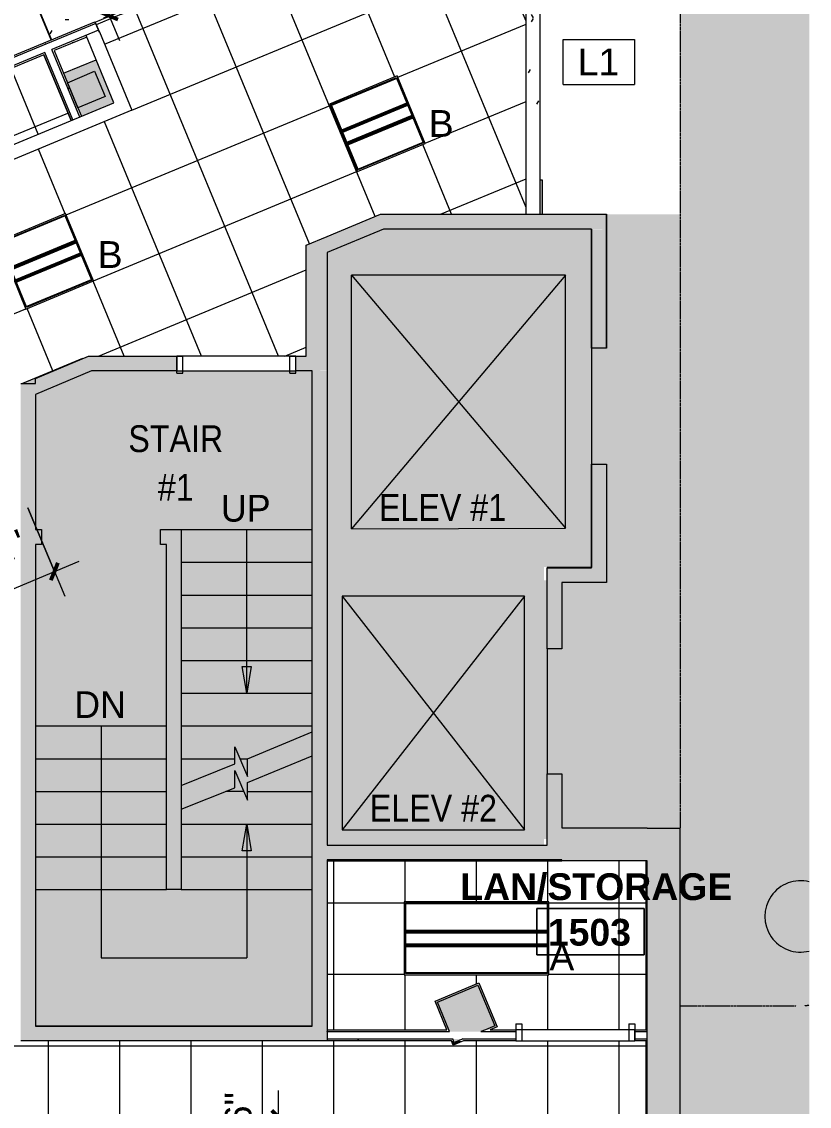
# Model space of a CAD drawing. Header units: inches. Extents: x 488 to 2071, y 800 to 2512.
# Drawn here: x 1805.6 to 2070.5, y 1562.5 to 1927 of the extents above; entities that cross this region are included whole.
import ezdxf

# ---------------------------------------------------------------- set-up
doc = ezdxf.new("R2010")
doc.units = ezdxf.units.IN
doc.header["$MEASUREMENT"] = 0
doc.linetypes.add('IMPORT-HIDDEN _2_', pattern=[0.375, 0.25, -0.125])
for name, color, linetype, lineweight in [('A-ANNO-DIMS', 211, 'Continuous', 9), ('A-ANNO-DIMS-96', 211, 'Continuous', 9), ('A-ANNO-KEYN', 231, 'Continuous', 9), ('A-AREA-IDEN', 2, 'Continuous', 9), ('A-CLNG', 13, 'Continuous', 13), ('A-CLNG-PATT', 13, 'Continuous', 13), ('A-DETL-GENF', 92, 'Continuous', 9), ('A-DOOR', 31, 'Continuous', 13), ('A-DOOR-FRAM', 31, 'Continuous', 20), ('A-Flor-Shel-Evtr', 8, 'Continuous', 9), ('A-Flor-Shel-Strs', 8, 'Continuous', 9), ('A-Flor-Shel-Text', 8, 'Continuous', 9), ('A-Flor-Shel-Tptn', 8, 'Continuous', 9), ('A-GLAZ-CURT', 52, 'Continuous', 9), ('A-WALL', 113, 'Continuous', 9), ('A-Wall-Abov', 8, 'IMPORT-HIDDEN _2_', 9), ('A-WALL-PATT', 111, 'Continuous', 13), ('A-Wall-Shel', 8, 'Continuous', 9), ('A-Wall-Shel-Fill', 8, 'Continuous', 9), ('E-LITE-EQPM', 33, 'Continuous', 9), ('E-LITE-EQPM-IDEN', 33, 'Continuous', 9), ('G-Anno-Ttlb', 8, 'Continuous', 9), ('I-WALL', 2, 'Continuous', 9), ('S-Cols', 8, 'Continuous', 9), ('S-Cols-Fill', 8, 'Continuous', 9)]:
    doc.layers.add(name, color=color, linetype=linetype, lineweight=lineweight)
doc.styles.add('Arial', font='arial.ttf', dxfattribs={"height": 9})
doc.styles.add('Stylus BT', font='stylu.ttf', dxfattribs={"width": 0.9, "height": 9})
doc.styles.add('Stylus BT_2', font='stylu.ttf', dxfattribs={"height": 9})
doc.styles.add('Swis721 Lt BT', font='swissl.ttf', dxfattribs={"height": 9})
doc.styles.add('Swis721 Lt BT_B', font='', dxfattribs={"height": 9})
doc.styles.get('Swis721 Lt BT_B').set_extended_font_data('Swis721 Lt BT', bold=True)
doc.dimstyles.new('OTJ_-_3_32__Linear__1_2__Tolerance', dxfattribs={"dimscale": 12, "dimtxt": 9.497835, "dimasz": 0.375, "dimexe": 0.75, "dimexo": 0.5, "dimgap": 0.5, "dimtad": 1, "dimdec": 1, "dimrnd": 0.5, "dimzin": 3, "dimdsep": 46, "dimlunit": 4, "dimtxsty": 'Swis721 Lt BT', "dimblk1": 'OBLIQUE', "dimblk2": 'OBLIQUE', "dimsah": 1, "dimcen": 0.09, "dimdle": 0.75, "dimazin": 0, "dimtfac": 1, "dimtdec": 4, "dimtix": 1, "dimtmove": 0, "dimatfit": 3, "dimfxl": 1, "dimtvp": 1, "dimfrac": 2, "dimtolj": 1, "dimtzin": 0, "dimarcsym": 2})
pattern_1 = [(0, (0, 0), (30.72, 7.68), [1.267, -21.773, 1.267, -21.773, -122.88]), (0, (0, 0), (30.72, 7.68), [-46.08, 1.267, -44.813, 1.267, -21.773, -53.76]), (0, (0, 0), (30.72, 7.68), [-115.2, 1.267, -14.093, 1.267, -37.133]), (120, (11.52, 3.84), (-22.011075, 22.7643), [1.267, -21.773, 1.267, -21.773, -122.88]), (120, (11.52, 3.84), (-22.011075, 22.7643), [-46.08, 1.267, -44.813, 1.267, -21.773, -53.76]), (120, (11.52, 3.84), (-22.011075, 22.7643), [-115.2, 1.267, -14.093, 1.267, -37.133]), (240, (15.36, 19.2), (-8.708925, -30.4443), [1.267, -21.773, 1.267, -21.773, -122.88]), (240, (15.36, 19.2), (-8.708925, -30.4443), [-46.08, 1.267, -44.813, 1.267, -21.773, -53.76]), (240, (15.36, 19.2), (-8.708925, -30.4443), [-115.2, 1.267, -14.093, 1.267, -37.133])]

# ---------------------------------------------------------------- blocks, each defined once
blk = doc.blocks.new('Revit Link EDITED_dwg-5488103-Level 1 REFLECTED CEILING PLAN')
at = {"layer": 'A-Wall-Shel-Fill'}
for points in [[(1979.89, 1862.29), (1980.8, 1862.29), (1980.8, 1873.79), (1979.89, 1873.79), (1979.89, 1862.56)], [(1810.3, 1805.45), (1810.3, 1805.45), (1810.3, 1807.1), (1826.08, 1813.8), (1805.9, 1805.45), (1807.37, 1805.45)], [(1997.17, 1743.51), (1997.3, 1743.51), (1997.3, 1743.58), (1982.3, 1743.58), (1982.3, 1743.51), (1987.3, 1743.51)]]:
    blk.add_hatch(color=7, dxfattribs=at).paths.add_polyline_path(points, flags=0)
h = blk.add_hatch(color=7, dxfattribs=at)
h.paths.add_polyline_path([(1972.22, 1280.32), (2027.09, 1303.05), (2027.09, 1656.01), (2026.97, 1656.01), (2026.97, 1303.14), (1972.17, 1280.44)], flags=0)
h.paths.add_polyline_path([(2002.84, 1305.05), (2005.83, 1306.29), (2005.5, 1306.29), (2002.84, 1305.19)], flags=0)
h.paths.add_polyline_path([(2015.97, 1322.04), (2015.97, 1409.06), (2015.84, 1409.06), (2015.84, 1322.04)], flags=0)
h.paths.add_polyline_path([(2015.84, 1412.81), (2015.97, 1412.81), (2015.97, 1645.02), (2015.84, 1645.02), (2015.84, 1449.17)], flags=0)
at = {"layer": 'G-Anno-Ttlb'}
for points in [[(1881.3, 1701.31), (1879.8, 1710.31), (1882.8, 1710.31)], [(1879.8, 1648.31), (1881.3, 1657.31), (1882.8, 1648.31)]]:
    blk.add_hatch(color=7, dxfattribs=at).paths.add_polyline_path(points, flags=0)
at = {"layer": 'S-Cols-Fill'}
for points in [[(1825.69, 1895.21), (1836.64, 1899.75), (1830.64, 1914.24), (1819.7, 1909.71), (1821.02, 1906.52), (1830.07, 1910.39), (1833.69, 1901.92), (1824.5, 1898.11), (1825.12, 1896.61)], [(2067.56, 1614.29), (2069.91, 1614.52), (2070.51, 1614.7), (2070.51, 1637.87), (2069.91, 1638.06), (2067.56, 1638.29), (2065.22, 1638.06), (2062.97, 1637.37), (2060.9, 1636.27), (2059.08, 1634.77), (2057.59, 1632.95), (2056.48, 1630.88), (2055.8, 1628.63), (2055.56, 1626.29), (2055.8, 1623.95), (2056.48, 1621.7), (2057.59, 1619.62), (2059.08, 1617.8), (2060.9, 1616.31), (2062.97, 1615.2), (2065.22, 1614.52)]]:
    blk.add_hatch(color=7, dxfattribs=at).paths.add_polyline_path(points, flags=0)
at = {"layer": 'A-Flor-Shel-Evtr', "color": 7}
for p, q in [((1997.31, 1817.26), (1997.31, 1778.26)), ((1974.7, 1733.96), (1913.45, 1655.45)), ((1982.3, 1716.24), (1982.3, 1674.24))]:
    blk.add_line(p, q, dxfattribs=at)
at = {"layer": 'A-Flor-Shel-Evtr', "color": 7, "flags": 128}
for points in [[(1988.55, 1841.79), (1916.55, 1756.54), (1916.55, 1841.79)], [(1916.55, 1756.54), (1988.55, 1756.79), (1988.55, 1841.79), (1916.55, 1841.79), (1988.55, 1756.79)], [(1913.45, 1733.96), (1913.45, 1655.45), (1974.7, 1655.45), (1974.7, 1733.96), (1913.45, 1733.96), (1974.7, 1655.45)]]:
    blk.add_lwpolyline(points, dxfattribs=at)
at = {"layer": 'A-Flor-Shel-Strs', "color": 7}
for p, q in [((1859.3, 1756.31), (1903.3, 1756.31)), ((1859.3, 1745.31), (1903.3, 1745.31)), ((1859.3, 1734.31), (1903.3, 1734.31)), ((1859.3, 1723.31), (1903.3, 1723.31)), ((1859.3, 1712.31), (1903.3, 1712.31)), ((1859.3, 1701.31), (1903.3, 1701.31)), ((1810.3, 1690.31), (1854.3, 1690.31)), ((1859.3, 1690.31), (1903.3, 1690.31)), ((1810.3, 1679.31), (1854.3, 1679.31)), ((1859.3, 1679.31), (1877.3, 1679.31)), ((1879.3, 1679.31), (1881.3, 1679.31)), ((1810.3, 1668.31), (1854.3, 1668.31)), ((1880.3, 1668.31), (1874.3, 1668.31)), ((1881.3, 1668.31), (1903.3, 1668.31)), ((1810.3, 1657.31), (1854.3, 1657.31)), ((1859.3, 1657.31), (1903.3, 1657.31)), ((1810.3, 1646.31), (1854.3, 1646.31)), ((1859.3, 1646.31), (1903.3, 1646.31)), ((1810.3, 1635.31), (1854.3, 1635.31)), ((1859.3, 1635.31), (1903.3, 1635.31))]:
    blk.add_line(p, q, dxfattribs=at)
at = {"layer": 'A-Flor-Shel-Strs', "color": 7, "flags": 128}
for points in [[(1859.3, 1670.31), (1877.3, 1677.56), (1877.3, 1683.31), (1881.55, 1673.31), (1881.55, 1679.31), (1903.3, 1688.31)], [(1859.3, 1662.31), (1877.3, 1669.56), (1877.3, 1675.31), (1881.55, 1665.31), (1881.55, 1671.31), (1903.3, 1680.31)]]:
    blk.add_lwpolyline(points, dxfattribs=at)
at = {"layer": 'A-Wall-Abov', "color": 7}
for p, q in [((2027.09, 1955.6), (2027.09, 1656.01)), ((2027.09, 1596.29), (2066.09, 1596.29))]:
    blk.add_line(p, q, dxfattribs=at)
blk.add_arc((2065.77, 1626.49), 30.37, 276.0955, 279.0083, dxfattribs=at)
at = {"layer": 'A-Wall-Shel', "color": 7}
for p, q in [((2002.31, 1817.26), (2002.31, 1862.29)), ((1997.3, 1839.83), (1997.3, 1817.26)), ((1997.3, 1778.26), (1997.3, 1743.58)), ((2015.84, 1588.22), (2015.84, 1645.02)), ((1810.3, 1589.47), (1903.3, 1589.47)), ((2015.84, 1478.47), (2015.84, 1584.47))]:
    blk.add_line(p, q, dxfattribs=at)
at = {"layer": 'A-Wall-Shel', "color": 7, "flags": 128}
for points in [[(1980.8, 1862.29), (1980.8, 1873.79), (1979.89, 1873.79)], [(1997.3, 1857.29), (1997.3, 1839.83), (1997.3, 1845.83)], [(1997.3, 1743.58), (1982.3, 1743.58), (1982.3, 1743.51)], [(1972.17, 1280.44), (1972.22, 1280.32), (2027.09, 1303.05), (2027.09, 1656.01), (2026.97, 1656.01)]]:
    blk.add_lwpolyline(points, dxfattribs=at)
at = {"layer": 'G-Anno-Ttlb', "color": 7}
for p, q in [((1881.3, 1701.31), (1881.3, 1756.31)), ((1881.3, 1701.31), (1879.8, 1710.31)), ((1879.8, 1710.31), (1882.8, 1710.31)), ((1882.8, 1710.31), (1881.3, 1701.31)), ((1879.8, 1648.31), (1881.3, 1657.31)), ((1881.3, 1657.31), (1881.3, 1612.39)), ((1881.3, 1657.31), (1882.8, 1648.31)), ((1882.8, 1648.31), (1879.8, 1648.31))]:
    blk.add_line(p, q, dxfattribs=at)
at = {"layer": 'G-Anno-Ttlb', "color": 7, "flags": 128}
blk.add_lwpolyline([(1832.3, 1690.31), (1832.3, 1612.39), (1881.3, 1612.39)], dxfattribs=at)
at = {"layer": 'S-Cols', "color": 7}
blk.add_line((1819.7, 1909.71), (1830.64, 1914.24), dxfattribs=at)
blk.add_arc((2067.56, 1626.29), 12, 75.6793, 284.3207, dxfattribs=at)
at = {"layer": 'A-Flor-Shel-Text', "char_height": 9, "attachment_point": 2, "line_spacing_factor": 1.091849}
for s, insert, width, style in [('STAIR\\P#1', (1857.42, 1791.37), 37.8875, 'Stylus BT'), ('ELEV #1', (1947.17, 1768.25), 52.8692, 'Stylus BT'), ('UP', (1880.97, 1767.98), 19.6867, 'Stylus BT_2'), ('DN', (1831.97, 1701.98), 21.0486, 'Stylus BT_2'), ('ELEV #2', (1944.08, 1667.16), 52.8692, 'Stylus BT')]:
    blk.add_mtext(s, dxfattribs=dict(at, insert=insert, width=width, style=style))
blk = doc.blocks.new('System Panel - Glazed-5474410-Level 1 REFLECTED CEILING PLAN')
at = {"layer": 'A-GLAZ-CURT', "lineweight": 13}
for p, q in [((-78.33, 0.75), (-78.33, 1.75)), ((-78.33, 1.75), (-69.08, 1.75)), ((-69.08, 0.75), (-78.33, 0.75)), ((-69.08, 1.75), (-69.08, 0.75)), ((-33.08, 0.75), (-33.08, 1.75)), ((-33.08, 1.75), (78.33, 1.75)), ((78.33, 0.75), (-33.08, 0.75)), ((78.33, 1.75), (78.33, 0.75))]:
    blk.add_line(p, q, dxfattribs=at)
at = {"layer": 'A-GLAZ-CURT'}
for p, q in [((-33.08, 1.75), (-69.08, 1.75)), ((-69.08, 0.75), (-33.08, 0.75))]:
    blk.add_line(p, q, dxfattribs=at)
blk = doc.blocks.new('Single Flush - OTJ_SOLIDFLUSH_ALUM-5456983-Level 1 REFLECTED CEILING PLAN')
at = {"layer": 'A-DOOR-FRAM'}
for p, q in [((-20, 3.875), (-20, -1.875)), ((-20, 3.875), (-18, 3.875)), ((-18, 3.875), (-18, -1.875)), ((18.000004, 3.875), (18.000004, -1.875)), ((18.000004, 3.875), (20.000004, 3.875)), ((20.000004, 3.875), (20.000004, -1.875)), ((-20, -1.875), (-18, -1.875)), ((18.000004, -1.875), (20.000004, -1.875))]:
    blk.add_line(p, q, dxfattribs=at)
blk = doc.blocks.new('L-Recessed-Axis-Plano - 2 X 4-4550867-Level 1 REFLECTED CEILING PLAN')
at = {"layer": 'E-LITE-EQPM'}
for p, q in [((23.91, 11.87), (-23.91, 11.87)), ((-23.91, 11.87), (-23.91, -11.88)), ((-23.87, -11.56), (-23.87, 11.56)), ((-23.87, 11.56), (23.88, 11.56)), ((23.88, 11.56), (23.88, -11.56)), ((23.91, -11.88), (23.91, 11.87)), ((-23.87, 2.74), (23.88, 2.74)), ((23.88, 2.51), (-23.87, 2.51)), ((-23.87, 2.3), (23.88, 2.3)), ((-23.87, 2.2), (23.88, 2.2)), ((-23.87, 1.83), (23.88, 1.83)), ((-23.87, -1.83), (23.88, -1.83)), ((-23.87, -2.2), (23.88, -2.2)), ((-23.87, -2.3), (23.88, -2.3)), ((-23.87, -2.51), (23.88, -2.51)), ((-23.87, -2.74), (23.88, -2.74)), ((-23.91, -11.88), (23.91, -11.88)), ((23.88, -11.56), (-23.87, -11.56))]:
    blk.add_line(p, q, dxfattribs=at)
blk = doc.blocks.new('Single Flush - OTJ_SOLIDFLUSH_ALUM-5309654-Level 1 REFLECTED CEILING PLAN')
at = {"layer": 'A-DOOR-FRAM', "color": 55}
for p, q in [((-20, -3.25), (-20, 2.5)), ((-20, 2.5), (-18, 2.5)), ((-18, -3.25), (-18, 2.5)), ((18.000004, -3.25), (18.000004, 2.5)), ((18.000004, 2.5), (20.000004, 2.5)), ((20.000004, -3.25), (20.000004, 2.5)), ((-20, -3.25), (-18, -3.25)), ((18.000004, -3.25), (20.000004, -3.25))]:
    blk.add_line(p, q, dxfattribs=at)
blk = doc.blocks.new('L-Recessed-Axis-Plano - 2 X 2-4550865-Level 1 REFLECTED CEILING PLAN')
at = {"layer": 'E-LITE-EQPM'}
for p, q in [((11.91, 11.87), (-11.91, 11.87)), ((-11.91, 11.87), (-11.91, -11.88)), ((-11.88, -11.56), (-11.88, 11.56)), ((-11.88, 11.56), (11.87, 11.56)), ((11.87, 11.56), (11.87, -11.56)), ((11.91, -11.88), (11.91, 11.87)), ((-11.88, 2.74), (11.87, 2.74)), ((11.87, 2.51), (-11.88, 2.51)), ((-11.88, 2.3), (11.87, 2.3)), ((-11.88, 2.2), (11.87, 2.2)), ((-11.88, 1.83), (11.87, 1.83)), ((-11.88, -1.83), (11.87, -1.83)), ((-11.88, -2.2), (11.87, -2.2)), ((-11.88, -2.3), (11.87, -2.3)), ((-11.88, -2.51), (11.87, -2.51)), ((-11.88, -2.74), (11.87, -2.74)), ((-11.91, -11.88), (11.91, -11.88)), ((11.87, -11.56), (-11.88, -11.56))]:
    blk.add_line(p, q, dxfattribs=at)
blk = doc.blocks.new('DIMBLOCK36-Level 1 REFLECTED CEILING PLAN')
at = {"layer": 'A-ANNO-DIMS-96'}
for p, q in [((1814.75, 1977.97), (1838.48, 1920.68)), ((1833.06, 1975.81), (1809.88, 1966.21)), ((1818.2, 1969.66), (1833.06, 1975.81)), ((1833.25, 1928.26), (1843.35, 1932.44)), ((1835.04, 1929), (1833.25, 1928.26))]:
    blk.add_line(p, q, dxfattribs=at)
at = {"layer": 'A-ANNO-DIMS-96', "lineweight": 50}
for p, q in [((1818.2, 1969.66), (1815.26, 1970.88)), ((1818.2, 1969.66), (1821.14, 1968.44)), ((1835.04, 1929), (1832.1, 1930.22)), ((1835.04, 1929), (1837.98, 1927.78))]:
    blk.add_line(p, q, dxfattribs=at)
at = {"layer": 'A-ANNO-DIMS-96', "color": 0, "insert": (1837.69, 1969.66), "char_height": 9, "width": 34.9159, "attachment_point": 1, "rotation": 292.5, "line_spacing_factor": 1.005062, "style": 'Swis721 Lt BT'}
blk.add_mtext('3\' - 8"', dxfattribs=at)
blk = doc.blocks.new('_Oblique')
at = {"color": 0, "linetype": 'ByBlock', "lineweight": -2}
blk.add_line((-0.5, -0.5), (0.5, 0.5), dxfattribs=at)
blk = doc.blocks.new('DIMBLOCK40-Level 1 REFLECTED CEILING PLAN')
at = {"layer": 'A-ANNO-DIMS-96'}
for p, q in [((1807.62, 1763.66), (1820.07, 1733.91)), ((1816.6, 1742.21), (1807.62, 1763.66)), ((1745.87, 1712.59), (1824.9, 1745.69)), ((1754.51, 1715.25), (1750.69, 1724.37)), ((1754.17, 1716.06), (1754.51, 1715.25))]:
    blk.add_line(p, q, dxfattribs=at)
at = {"layer": 'A-ANNO-DIMS-96', "lineweight": 50}
for p, q in [((1816.6, 1742.21), (1817.8, 1745.16)), ((1816.6, 1742.21), (1815.39, 1739.27)), ((1754.17, 1716.06), (1755.37, 1719.01)), ((1754.17, 1716.06), (1752.96, 1713.12))]:
    blk.add_line(p, q, dxfattribs=at)
at = {"layer": 'A-ANNO-DIMS-96', "color": 0, "insert": (1755.69, 1736.23), "char_height": 9, "width": 59.1579, "attachment_point": 1, "rotation": 22.7241, "line_spacing_factor": 1.005062, "style": 'Swis721 Lt BT'}
blk.add_mtext('5\' - 7 1/2"', dxfattribs=at)
blk = doc.blocks.new('DIMBLOCK51-Level 1 REFLECTED CEILING PLAN')
at = {"layer": 'A-ANNO-DIMS-96'}
for p, q in [((1891.95, 1531.69), (1891.95, 1567.81)), ((1894.77, 1558.81), (1882.95, 1558.81)), ((1891.95, 1558.81), (1894.77, 1558.81)), ((1894.77, 1540.69), (1882.95, 1540.69)), ((1891.95, 1540.69), (1894.77, 1540.69))]:
    blk.add_line(p, q, dxfattribs=at)
at = {"layer": 'A-ANNO-DIMS-96', "lineweight": 50}
for p, q in [((1891.95, 1558.81), (1889.7, 1561.06)), ((1891.95, 1558.81), (1894.2, 1556.56)), ((1891.95, 1540.69), (1889.7, 1542.94)), ((1891.95, 1540.69), (1894.2, 1538.44))]:
    blk.add_line(p, q, dxfattribs=at)
at = {"layer": 'A-ANNO-DIMS-96', "color": 0, "insert": (1873.93, 1535.2), "char_height": 9, "width": 34.9159, "attachment_point": 1, "rotation": 90, "line_spacing_factor": 1.005062, "style": 'Swis721 Lt BT'}
blk.add_mtext('1\' - 6"', dxfattribs=at)
blk = doc.blocks.new('Keynote Tag - Keynote Number - Boxed-135510-Level 1 REFLECTED CEILING PLAN')
at = {"layer": 'A-ANNO-KEYN'}
for p, q in [((-0.125, -0.0792), (-0.125, 0.0781)), ((-0.125, 0.0781), (0.125, 0.0781)), ((0.125, 0.0781), (0.125, -0.0792)), ((-0.125, -0.0792), (0.125, -0.0792))]:
    blk.add_line(p, q, dxfattribs=at)
blk = doc.blocks.new('Room Tag - Room Name and Number-3379422-Level 1 REFLECTED CEILING PLAN')
at = {"layer": 'A-AREA-IDEN'}
for p, q in [((-0.1881, -0.1636), (-0.1881, -0.0018)), ((-0.1881, -0.0018), (0.1869, -0.0018)), ((0.1869, -0.0018), (-0.1881, -0.0018)), ((-0.1881, -0.0018), (-0.1881, -0.1636)), ((0.1869, -0.0018), (0.1869, -0.1636)), ((0.1869, -0.1636), (0.1869, -0.0018)), ((0.1869, -0.1636), (-0.1881, -0.1636)), ((-0.1881, -0.1636), (0.1869, -0.1636))]:
    blk.add_line(p, q, dxfattribs=at)

msp = doc.modelspace()

# ---------------------------------------------------------------- hatches: boundary and pattern name
at = {"layer": 'A-CLNG-PATT'}
h = msp.add_hatch(dxfattribs=at)
h.set_pattern_fill('FP_8', color=256, style=0, pattern_type=2)
h.set_pattern_definition([(22.5, (1548.482, 2147.036), (9.1844, -22.1731), []), (292.5, (1548.482, 2147.036), (-22.1731, -9.1844), [])])
h.paths.add_polyline_path([(1500.81, 1790.56), (1501.31, 1790.76), (1501.16, 1791.18), (1571.97, 1820.51), (1572.14, 1820.1), (1815.51, 1920.91), (1783.31, 1998.63), (1779.85, 1997.2), (1694.14, 2204.12), (1694.26, 2204.17), (1690.01, 2214.45), (1692.45, 2221.18), (1702.25, 2224.79), (1702.93, 2225.07), (1709.04, 2210.3), (1881.32, 2281.66), (1871.75, 2304.75), (1875.22, 2306.19), (1886.22, 2279.63), (1939.27, 2303.36), (1926.08, 2308.83), (1930.95, 2320.62), (1732.29, 2402.91), (1730.28, 2398.06), (1706.94, 2407.73), (1707.65, 2408.04), (1706.65, 2410.45), (1123.74, 2169.01), (1193.44, 2000.73), (1381.99, 2078.83), (1413.5, 2002.76), (1413, 2002.55), (1500.73, 1790.73)], flags=0)
h.paths.add_polyline_path([(1587.01, 1796.35), (1702.75, 1844.29), (1693.61, 1866.36), (1577.87, 1818.42), (1586.77, 1796.92)], flags=0)
h.paths.add_polyline_path([(1706.21, 1845.72), (1822.22, 1893.78), (1813.08, 1915.84), (1697.07, 1867.79), (1705.64, 1847.12)], flags=0)
h.paths.add_polyline_path([(1538.42, 1858), (1529.02, 1880.69), (1573.95, 1899.3), (1583.35, 1876.6), (1538.64, 1858.09)], flags=0)
h.paths.add_polyline_path([(1223.52, 1928.11), (1371.65, 1989.47), (1343.01, 2058.63), (1194.88, 1997.27), (1220.22, 1936.09)], flags=0)
h.paths.add_polyline_path([(1688.29, 1932.27), (1678.89, 1954.97), (1723.82, 1973.57), (1733.22, 1950.88), (1688.51, 1932.37)], flags=0)
h.paths.add_polyline_path([(1501.95, 1946.05), (1492.55, 1968.75), (1537.47, 1987.35), (1546.87, 1964.66), (1502.17, 1946.14)], flags=0)
h.paths.add_polyline_path([(1256.51, 1973.08), (1247.11, 1995.77), (1292.04, 2014.38), (1301.44, 1991.69), (1256.73, 1973.17)], flags=0)
h.paths.add_polyline_path([(1375.12, 1990.9), (1408.61, 2004.78), (1379.96, 2073.93), (1346.47, 2060.06), (1374.78, 1991.72)], flags=0)
h.paths.add_polyline_path([(1651.82, 2020.33), (1642.42, 2043.02), (1687.34, 2061.63), (1696.74, 2038.94), (1652.04, 2020.42)], flags=0)
h.paths.add_polyline_path([(1464.75, 2034.15), (1455.35, 2056.84), (1500.27, 2075.45), (1509.67, 2052.75), (1464.97, 2034.24)], flags=0)
h.paths.add_polyline_path([(1272.7, 2058.61), (1263.3, 2081.31), (1308.23, 2099.91), (1317.63, 2077.22), (1272.92, 2058.7)], flags=0)
h.paths.add_polyline_path([(1383.89, 2074.95), (1377.81, 2089.75), (1392.55, 2095.86), (1398.67, 2081.07), (1384, 2075)], flags=0)
h.paths.add_polyline_path([(1615.33, 2110), (1605.93, 2132.69), (1650.85, 2151.3), (1660.25, 2128.6), (1615.55, 2110.09)], flags=0)
h.paths.add_polyline_path([(1428.31, 2123.75), (1418.91, 2146.44), (1463.84, 2165.05), (1473.24, 2142.36), (1428.53, 2123.84)], flags=0)
h.paths.add_polyline_path([(1236.33, 2146.42), (1226.93, 2169.11), (1271.86, 2187.72), (1281.26, 2165.03), (1236.55, 2146.51)], flags=0)
h.paths.add_polyline_path([(1583.32, 2187.27), (1573.92, 2209.97), (1618.84, 2228.58), (1628.24, 2205.88), (1583.54, 2187.37)], flags=0)
h.paths.add_polyline_path([(1703.83, 2208.14), (1708.44, 2210.05), (1708.72, 2210.71), (1705.5, 2212.08), (1703.84, 2208.16)], flags=0)
h.paths.add_polyline_path([(1391.42, 2211.83), (1382.02, 2234.52), (1426.95, 2253.13), (1436.35, 2230.44), (1391.64, 2211.92)], flags=0)
h.paths.add_polyline_path([(1716.63, 2242.49), (1707.23, 2265.19), (1752.15, 2283.8), (1761.55, 2261.1), (1716.85, 2242.59)], flags=0)
h.paths.add_polyline_path([(1547.04, 2275.12), (1537.64, 2297.81), (1582.57, 2316.42), (1591.97, 2293.73), (1547.26, 2275.21)], flags=0)
h.paths.add_polyline_path([(1679.85, 2331.3), (1670.45, 2353.99), (1715.37, 2372.6), (1724.77, 2349.91), (1680.07, 2331.39)], flags=0)
h.paths.add_polyline_path([(1728.25, 2402.96), (1728.82, 2404.35), (1710.37, 2411.99), (1708.41, 2411.18), (1728.01, 2403.06)], flags=0)
h = msp.add_hatch(dxfattribs=at)
h.set_pattern_fill('FP_7', color=256, style=0, pattern_type=2)
h.set_pattern_definition(pattern_1)
h.paths.add_polyline_path([(1815.51, 1920.91), (2015.84, 2003.9), (2015.84, 2285.46), (1945.75, 2314.49), (1940.86, 2302.71), (1939.27, 2303.36), (1886.22, 2279.63), (1895.87, 2256.34), (1892.4, 2254.91), (1882.76, 2278.19), (1699.04, 2202.09), (1753.51, 2070.59), (1870.5, 2121.06), (1939.72, 2107.61), (1939, 2103.93), (1870.78, 2117.15), (1754.95, 2067.12), (1813.43, 1925.91)], flags=0)
h.paths.add_polyline_path([(1838.63, 1978.03), (1811.01, 2044.71), (1812.63, 2045.38), (1840.25, 1978.7)], flags=0)
h.paths.add_polyline_path([(1883.06, 1996.64), (1855.44, 2063.32), (1857.06, 2063.99), (1884.68, 1997.31)], flags=0)
h.paths.add_polyline_path([(1928.38, 2013.11), (1900.77, 2079.78), (1902.38, 2080.45), (1930, 2013.78)], flags=0)
h.paths.add_polyline_path([(1770.55, 2142.73), (1752.11, 2187.23), (1753.73, 2187.9), (1772.16, 2143.4)], flags=0)
h.paths.add_polyline_path([(1825.68, 2166.54), (1807.25, 2211.04), (1808.86, 2211.71), (1827.3, 2167.21)], flags=0)
h.paths.add_polyline_path([(1881.5, 2188.69), (1863.07, 2233.19), (1864.69, 2233.86), (1883.12, 2189.36)], flags=0)
h.paths.add_polyline_path([(1936.98, 2211.67), (1918.55, 2256.17), (1920.16, 2256.84), (1938.6, 2212.34)], flags=0)
h = msp.add_hatch(dxfattribs=at)
h.set_pattern_fill('FP_14', color=256, style=0, pattern_type=2)
h.set_pattern_definition([(22.5, (1169.773, 1488.628), (9.1844, -22.1731), []), (292.5, (1169.773, 1488.628), (-22.1731, -9.1844), [])])
h.paths.add_polyline_path([(1112.05, 1499.77), (1125.03, 1531.06), (1197.85, 1561.22), (1204.64, 1544.89), (1255.67, 1566.03), (1248.9, 1582.38), (1279.91, 1595.22), (1293.39, 1562.69), (1352.57, 1587.2), (1342.04, 1612.62), (1604.71, 1721.42), (1616.76, 1692.32), (1698.76, 1726.3), (1686.71, 1755.4), (1805.23, 1804.51), (1805.23, 1805.17), (1805.3, 1805.2), (1805.3, 1805.45), (1805.9, 1805.45), (1828.11, 1814.65), (1901.3, 1814.65), (1901.3, 1851.93), (1926.3, 1862.29), (1975.26, 1862.29), (1975.26, 1983.02), (1975.8, 1983.24), (1975.8, 1985), (1975.41, 1985.93), (1830.76, 1925.97), (1842.65, 1897.23), (1584.5, 1790.31), (1582, 1796.35), (1573.68, 1816.21), (1545.67, 1804.61), (1517.78, 1792.93), (1528.48, 1767.1), (1147.94, 1609.47), (1136.05, 1638.17), (1071.03, 1611.24), (1080.91, 1587.38), (1080.08, 1587.04), (1053.98, 1524.02), (1056.64, 1522.92), (1056.59, 1522.74), (1112.04, 1499.78)], flags=0)
h.paths.add_polyline_path([(1142.41, 1554.45), (1133.01, 1577.15), (1155.76, 1586.57), (1165.16, 1563.88), (1142.95, 1554.68)], flags=0)
h.paths.add_polyline_path([(1253.29, 1600.38), (1243.89, 1623.07), (1266.64, 1632.5), (1276.04, 1609.8), (1253.51, 1600.47)], flags=0)
h.paths.add_polyline_path([(1364.08, 1646.27), (1354.68, 1668.96), (1377.43, 1678.39), (1386.83, 1655.69), (1364.21, 1646.32)], flags=0)
h.paths.add_polyline_path([(1474.83, 1691.75), (1465.43, 1714.44), (1488.18, 1723.87), (1497.58, 1701.17), (1474.95, 1691.8)], flags=0)
h.paths.add_polyline_path([(1585.7, 1737.67), (1576.3, 1760.37), (1599.05, 1769.79), (1608.45, 1747.1), (1585.82, 1737.73)], flags=0)
h.paths.add_polyline_path([(1696.16, 1784.56), (1686.76, 1807.25), (1709.51, 1816.68), (1718.91, 1793.98), (1696.28, 1784.61)], flags=0)
h.paths.add_polyline_path([(1807.04, 1830.44), (1797.64, 1853.14), (1820.39, 1862.55), (1829.79, 1839.87), (1807.17, 1830.5)], flags=0)
h.paths.add_polyline_path([(1918.59, 1876.65), (1909.19, 1899.34), (1931.94, 1908.77), (1941.34, 1886.07), (1918.72, 1876.7)], flags=0)
h = msp.add_hatch(dxfattribs=at)
h.set_pattern_fill('FP_1', color=256, style=0, pattern_type=2)
h.set_pattern_definition(pattern_1)
h.paths.add_polyline_path([(1975.8, 1862.29), (1979.89, 1862.29), (1979.89, 1957.29), (1975.26, 1957.29), (1975.26, 1862.29)], flags=0)
h = msp.add_hatch(dxfattribs=at)
h.set_pattern_fill('FP_12', color=256, style=0, pattern_type=2)
h.set_pattern_definition([(0, (1886.595, 1534.813), (0, -24), []), (270, (1886.595, 1534.813), (-24, -1e-15), [])])
h.paths.add_polyline_path([(1782.59, 1412.19), (1784.05, 1412.19), (1784.05, 1412.81), (2015.59, 1412.81), (2015.59, 1584.47), (1954.16, 1584.47), (1950.75, 1583.06), (1950.16, 1584.47), (1782.59, 1584.47), (1782.59, 1412.81)], flags=0)
h.paths.add_polyline_path([(1924.15, 1438.81), (1814.59, 1438.81), (1814.59, 1558.81), (1982.59, 1558.81), (1982.59, 1438.81), (1936.66, 1438.81)], flags=0)
h.paths.add_polyline_path([(1965.43, 1588.22), (2015.59, 1588.22), (2015.58, 1645.02), (1908.3, 1645.02), (1908.3, 1588.22), (1948.61, 1588.22), (1944.63, 1597.84), (1959.41, 1603.96), (1965.53, 1589.18), (1963.22, 1588.22), (1964.71, 1588.22)], flags=0)
h.paths.add_polyline_path([(1944.63, 1606.67), (1934.28, 1606.67), (1934.28, 1631.24), (1982.91, 1631.24), (1982.91, 1606.67), (1944.93, 1606.67)], flags=0)
at = {"layer": 'A-DETL-GENF'}
msp.add_hatch(color=9, dxfattribs=at).paths.add_polyline_path([(2059.59, 1388.04), (2059.59, 1392.68), (2070.51, 1392.68), (2070.51, 1614.7), (2069.91, 1614.52), (2067.56, 1614.29), (2065.22, 1614.52), (2062.97, 1615.2), (2060.9, 1616.31), (2059.08, 1617.8), (2057.59, 1619.62), (2056.48, 1621.7), (2055.8, 1623.95), (2055.56, 1626.29), (2055.8, 1628.63), (2056.48, 1630.88), (2057.59, 1632.95), (2059.08, 1634.77), (2060.9, 1636.27), (2062.97, 1637.37), (2065.22, 1638.06), (2067.56, 1638.29), (2069.91, 1638.06), (2070.51, 1637.87), (2070.51, 1971.31), (2069.41, 1970.97), (2067.06, 1970.74), (2064.72, 1970.97), (2062.47, 1971.65), (2060.4, 1972.76), (2058.58, 1974.26), (2057.09, 1976.07), (2055.98, 1978.15), (2055.3, 1980.4), (2055.06, 1982.74), (2055.3, 1985.08), (2055.98, 1987.33), (2057.09, 1989.41), (2058.58, 1991.23), (2060.4, 1992.72), (2062.47, 1993.83), (2064.72, 1994.51), (2067.06, 1994.74), (2069.41, 1994.51), (2070.51, 1994.18), (2070.51, 2213.29), (2059.59, 2213.29), (2059.59, 2217.29), (2027.09, 2217.29), (2027.09, 1957.29), (2026.97, 1957.29), (2026.97, 1862.29), (2002.3, 1862.29), (2002.3, 1817.26), (1999.3, 1817.26), (1999.3, 1778.26), (2002.3, 1778.26), (2002.3, 1738.51), (1987.3, 1738.51), (1987.3, 1716.24), (1982.3, 1716.24), (1982.3, 1739.29), (1981.3, 1739.29), (1981.3, 1652.29), (1982.3, 1652.29), (1982.3, 1674.24), (1987.3, 1674.24), (1987.3, 1656.02), (2027.09, 1656.01), (2027.09, 1388.04)], flags=0)
h = msp.add_hatch(color=9, dxfattribs=at)
h.paths.add_polyline_path([(1810.32, 1589.47), (1903.3, 1589.47), (1903.29, 1809.65), (1829.08, 1809.65), (1810.3, 1801.67), (1810.3, 1756.31), (1812.3, 1756.31), (1812.3, 1751.31), (1810.3, 1751.31), (1810.31, 1589.47)], flags=0)
h.paths.add_polyline_path([(1859.3, 1635.31), (1854.3, 1635.31), (1854.3, 1751.31), (1852.3, 1751.31), (1852.3, 1756.31), (1859.3, 1756.31), (1859.3, 1647.77)], flags=0)
h.paths.add_polyline_path([(1908.3, 1650.27), (1981.3, 1650.27), (1981.3, 1743.77), (1997.3, 1743.77), (1997.3, 1778.26), (1999.3, 1778.26), (1999.3, 1817.26), (1997.3, 1817.26), (1997.3, 1857.29), (1927.29, 1857.29), (1908.3, 1849.42), (1908.3, 1653.92)], flags=0)
at = {"layer": 'A-WALL'}
msp.add_hatch(color=250, dxfattribs=at).paths.add_polyline_path([(1824.5, 1898.11), (1833.69, 1901.92), (1830.07, 1910.39), (1821.02, 1906.52), (1823.99, 1899.34)], flags=0)
h = msp.add_hatch(color=250, dxfattribs=at)
h.paths.add_polyline_path([(1951.08, 1583.88), (1954.03, 1585.1), (1950.58, 1585.1), (1950.86, 1584.43)], flags=0)
h.paths.add_polyline_path([(1949.54, 1587.6), (1960.07, 1587.6), (1964.71, 1589.52), (1959.07, 1603.14), (1945.44, 1597.5), (1949.29, 1588.22)], flags=0)
at = {"layer": 'A-WALL-PATT', "lineweight": 9}
h = msp.add_hatch(dxfattribs=at)
h.set_pattern_fill('FP_1', color=256, style=0, pattern_type=2)
h.set_pattern_definition(pattern_1)
h.paths.add_polyline_path([(1572.38, 1819.52), (1599.69, 1830.84), (1599.46, 1831.42), (1572.14, 1820.1)], flags=0)
h.paths.add_polyline_path([(1668.99, 1859.54), (1718.94, 1880.23), (1718.7, 1880.81), (1668.75, 1860.12)], flags=0)
h.paths.add_polyline_path([(1788.23, 1908.93), (1830.49, 1926.44), (1830.25, 1927.01), (1787.99, 1909.51)], flags=0)
h.paths.add_polyline_path([(1975.22, 1986.39), (2015.37, 2003.02), (2015.13, 2003.59), (1974.98, 1986.97), (1975.03, 1986.85)], flags=0)
h = msp.add_hatch(dxfattribs=at)
h.set_pattern_fill('FP_1', color=256, style=0, pattern_type=2)
h.set_pattern_definition(pattern_1)
h.paths.add_polyline_path([(1577.87, 1818.42), (1600.89, 1827.95), (1600.65, 1828.53), (1577.63, 1818.99)], flags=0)
h.paths.add_polyline_path([(1670.18, 1856.65), (1694.18, 1866.6), (1693.94, 1867.17), (1669.94, 1857.23)], flags=0)
h.paths.add_polyline_path([(1696.49, 1867.55), (1720.13, 1877.34), (1719.89, 1877.92), (1696.25, 1868.13), (1696.39, 1867.79)], flags=0)
h.paths.add_polyline_path([(1789.42, 1906.05), (1813.67, 1916.09), (1813.43, 1916.67), (1789.18, 1906.62)], flags=0)
h.paths.add_polyline_path([(1815.98, 1917.05), (1827.5, 1921.82), (1827.26, 1922.4), (1815.74, 1917.62), (1815.88, 1917.29)], flags=0)
h.paths.add_polyline_path([(1979.89, 1984.94), (2015.97, 1999.9), (2015.97, 2000.56), (1979.89, 1985.62)], flags=0)
h = msp.add_hatch(dxfattribs=at)
h.set_pattern_fill('FP_1', color=256, style=0, pattern_type=2)
h.set_pattern_definition(pattern_1)
h.paths.add_polyline_path([(1825.12, 1894.97), (1825.69, 1895.21), (1816.56, 1917.29), (1815.98, 1917.05), (1824.18, 1897.23)], flags=0)
for points in [[(1908.3, 1849.42), (1939.36, 1862.29), (1926.3, 1862.29), (1908.3, 1854.83), (1908.3, 1851.93)], [(1997.3, 1857.29), (2002.3, 1857.29), (2002.3, 1862.29), (1939.36, 1862.29), (1927.29, 1857.29), (1980.8, 1857.29)], [(1997.3, 1817.26), (2002.3, 1817.26), (2002.3, 1857.29), (1997.3, 1857.26), (1997.3, 1817.26)], [(1908.3, 1814.65), (1908.3, 1854.83), (1901.3, 1851.93), (1901.32, 1814.65), (1905.12, 1814.65)], [(1810.3, 1801.67), (1829.08, 1809.65), (1816.29, 1809.65), (1810.3, 1807.1), (1810.3, 1801.95)], [(1903.3, 1589.46), (1908.3, 1589.47), (1908.3, 1809.65), (1903.3, 1809.65), (1903.3, 1589.47)], [(1805.3, 1584.45), (1810.3, 1584.47), (1810.3, 1805.45), (1805.3, 1805.45), (1805.3, 1584.47)], [(1997.3, 1738.51), (2002.3, 1738.51), (2002.3, 1778.26), (1997.3, 1778.26), (1997.3, 1738.58)], [(1812.3, 1751.31), (1812.3, 1751.31), (1812.3, 1756.31), (1810.3, 1756.31), (1810.3, 1751.31)], [(1854.3, 1751.31), (1859.3, 1751.31), (1859.3, 1756.31), (1852.3, 1756.31), (1852.3, 1751.31)], [(1859.3, 1635.31), (1859.3, 1751.31), (1854.3, 1751.31), (1854.3, 1635.31)], [(1987.28, 1738.51), (1997.3, 1738.51), (1997.3, 1743.51), (1982.3, 1743.51), (1982.3, 1738.51), (1987.17, 1738.51)], [(1987.3, 1716.24), (1987.28, 1738.51), (1982.3, 1738.51), (1982.3, 1716.24)], [(1982.3, 1645.27), (1987.3, 1645.27), (1987.3, 1674.24), (1982.3, 1674.24), (1982.3, 1650.27)], [(2015.85, 1645.02), (2015.97, 1645.02), (2015.97, 1656.02), (1987.3, 1656.01), (1987.3, 1645.02), (2015.84, 1645.02)], [(2015.97, 1310.49), (2026.97, 1315.04), (2026.97, 1656.01), (2015.97, 1656.01), (2015.97, 1315.04)], [(1971.61, 1645.27), (1982.3, 1645.27), (1982.3, 1650.27), (1908.3, 1650.27), (1908.3, 1645.27), (1922.16, 1645.27)], [(1907.64, 1584.46), (1908.3, 1584.47), (1908.3, 1589.46), (1810.3, 1589.46), (1810.3, 1584.46), (1907.54, 1584.46)]]:
    msp.add_hatch(color=7, dxfattribs=at).paths.add_polyline_path(points, flags=0)
h = msp.add_hatch(color=7, dxfattribs=at)
h.paths.add_polyline_path([(1903.29, 1809.65), (1908.3, 1809.68), (1908.3, 1814.65), (1897.8, 1814.61), (1897.8, 1809.65), (1901.3, 1809.65)], flags=0)
h.paths.add_polyline_path([(1816.29, 1809.65), (1857.8, 1809.68), (1857.8, 1814.65), (1827.99, 1814.61), (1816.36, 1809.68)], flags=0)
at = {"layer": 'A-WALL-PATT'}
for points in [[(1961.59, 1588.22), (1963.22, 1588.22), (1965.53, 1589.18), (1959.41, 1603.96), (1944.63, 1597.84), (1948.61, 1588.22), (1949.29, 1588.22), (1945.44, 1597.5), (1959.07, 1603.14), (1964.71, 1589.52), (1961.83, 1588.32)], [(1950.75, 1583.06), (1954.16, 1584.47), (1952.52, 1584.47), (1951.08, 1583.88), (1950.84, 1584.47), (1950.16, 1584.47), (1950.6, 1583.41)]]:
    msp.add_hatch(color=250, dxfattribs=at).paths.add_polyline_path(points, flags=0)
at = {"layer": 'A-WALL-PATT', "lineweight": 9}
h = msp.add_hatch(dxfattribs=at)
h.set_pattern_fill('FP_1', color=256, style=0, pattern_type=2)
h.set_pattern_definition(pattern_1)
h.paths.add_polyline_path([(1971.84, 1587.6), (1971.84, 1588.22), (1961.59, 1588.22), (1960.07, 1587.6), (1971.61, 1587.6)], flags=0)
h.paths.add_polyline_path([(1908.3, 1587.6), (1949.54, 1587.6), (1949.29, 1588.22), (1908.3, 1588.22)], flags=0)
h.paths.add_polyline_path([(2015.59, 1587.6), (2015.84, 1587.6), (2015.84, 1588.22), (2011.84, 1588.22), (2011.84, 1587.6)], flags=0)
h = msp.add_hatch(dxfattribs=at)
h.set_pattern_fill('FP_1', color=256, style=0, pattern_type=2)
h.set_pattern_definition(pattern_1)
h.paths.add_polyline_path([(1950.16, 1584.47), (1950.84, 1584.47), (1950.58, 1585.1), (1908.3, 1585.06), (1908.3, 1584.47), (1949.54, 1584.47)], flags=0)
h.paths.add_polyline_path([(2015.59, 1584.47), (2015.84, 1584.47), (2015.84, 1585.1), (2011.84, 1585.1), (2011.84, 1584.47)], flags=0)
h.paths.add_polyline_path([(1965.53, 1584.47), (1971.84, 1584.47), (1971.84, 1585.1), (1954.03, 1585.1), (1952.52, 1584.47), (1965.43, 1584.47)], flags=0)

# ---------------------------------------------------------------- linework, layer by layer
at = {"layer": 'A-CLNG'}
for p, q in [((1755.07, 2067.18), (1815.64, 1920.96)), ((1815.51, 1920.91), (1783.31, 1998.63)), ((1975.26, 1862.29), (1975.26, 1957.29)), ((1979.89, 1957.29), (1979.89, 1862.29)), ((1831.75, 1923.58), (1830.75, 1926.01)), ((1813.08, 1915.85), (1822.22, 1893.77)), ((1931.94, 1908.77), (1909.19, 1899.34)), ((1941.34, 1886.07), (1931.94, 1908.77)), ((1909.19, 1899.34), (1918.59, 1876.65)), ((1918.59, 1876.65), (1941.34, 1886.07)), ((1820.39, 1862.56), (1797.64, 1853.14)), ((1829.79, 1839.87), (1820.39, 1862.56)), ((1797.64, 1853.14), (1807.04, 1830.44)), ((1807.04, 1830.44), (1829.79, 1839.87)), ((1826.08, 1813.8), (1805.9, 1805.45)), ((1908.3, 1645.02), (1987.3, 1645.02)), ((2015.59, 1645.02), (2015.59, 1588.22)), ((1982.91, 1631.24), (1934.28, 1631.24)), ((1934.28, 1631.24), (1934.28, 1606.67)), ((1982.91, 1606.67), (1982.91, 1631.24)), ((1934.28, 1606.67), (1982.91, 1606.67)), ((2015.59, 1584.47), (2015.59, 1412.81))]:
    msp.add_line(p, q, dxfattribs=at)
at = {"layer": 'A-WALL', "lineweight": 13}
for p, q in [((1830.49, 1926.44), (1788.23, 1908.93)), ((1831.44, 1924.13), (1815.74, 1917.62)), ((1836.64, 1899.75), (1827.26, 1922.4)), ((1831.68, 1923.55), (1831.77, 1923.59)), ((1831.77, 1923.59), (1842.69, 1897.25)), ((1825.12, 1894.97), (1815.74, 1917.62)), ((1813.43, 1916.67), (1789.18, 1906.62)), ((1822.81, 1894.02), (1813.43, 1916.67)), ((1587.01, 1796.35), (1836.64, 1899.75)), ((1842.69, 1897.25), (1584.51, 1790.3)), ((1908.3, 1587.6), (1949.54, 1587.6)), ((1960.07, 1587.6), (1971.84, 1587.6)), ((2011.84, 1587.6), (2015.84, 1587.6)), ((1908.3, 1585.1), (1950.58, 1585.1)), ((1954.03, 1585.1), (1971.84, 1585.1)), ((2011.84, 1585.1), (2015.84, 1585.1))]:
    msp.add_line(p, q, dxfattribs=at)
at = {"layer": 'A-WALL', "color": 55, "lineweight": 20}
for p, q in [((1821.02, 1906.52), (1830.07, 1910.39)), ((1830.07, 1910.39), (1833.69, 1901.92)), ((1833.69, 1901.92), (1824.5, 1898.11)), ((1901.3, 1851.93), (1908.3, 1854.83)), ((1901.3, 1814.65), (1901.3, 1851.93)), ((1908.3, 1849.42), (1908.3, 1814.65)), ((1987.3, 1656.02), (2015.97, 1656.02)), ((2015.97, 1656.01), (2026.97, 1656.01)), ((2026.97, 1656.01), (2026.97, 1303.14)), ((1987.3, 1645.02), (1987.3, 1645.27)), ((2015.97, 1645.02), (1987.3, 1645.02)), ((2015.97, 1412.81), (2015.97, 1645.02)), ((1944.63, 1597.84), (1959.41, 1603.96)), ((1959.41, 1603.96), (1965.53, 1589.18)), ((1948.61, 1588.22), (1944.63, 1597.84)), ((1965.53, 1589.18), (1963.22, 1588.22)), ((1950.75, 1583.06), (1950.16, 1584.47)), ((1954.16, 1584.47), (1950.75, 1583.06))]:
    msp.add_line(p, q, dxfattribs=at)
at = {"layer": 'A-WALL'}
msp.add_line((1824.5, 1898.11), (1821.02, 1906.52), dxfattribs=at)
at = {"layer": 'A-WALL', "color": 135, "lineweight": 13}
for p, q in [((1945.44, 1597.5), (1959.07, 1603.14)), ((1959.07, 1603.14), (1964.71, 1589.52)), ((1949.29, 1588.22), (1945.44, 1597.5)), ((1964.71, 1589.52), (1961.59, 1588.22)), ((1949.54, 1587.6), (1949.29, 1588.22)), ((1961.59, 1588.22), (1960.07, 1587.6)), ((1950.84, 1584.47), (1950.58, 1585.1)), ((1951.08, 1583.88), (1950.84, 1584.47)), ((1952.52, 1584.47), (1951.08, 1583.88)), ((1954.03, 1585.1), (1952.52, 1584.47))]:
    msp.add_line(p, q, dxfattribs=at)
at = {"layer": 'I-WALL', "lineweight": 13}
for p, q in [((1787.99, 1909.51), (1830.25, 1927.01)), ((1830.25, 1927.01), (1831.68, 1923.55)), ((1827.5, 1921.82), (1816.56, 1917.29)), ((1813.1, 1915.85), (1789.42, 1906.05)), ((1822.23, 1893.78), (1813.1, 1915.85)), ((1816.56, 1917.29), (1821.02, 1906.52)), ((1824.5, 1898.11), (1825.69, 1895.21)), ((1908.3, 1588.22), (1948.61, 1588.22)), ((1963.22, 1588.22), (1971.84, 1588.22)), ((1971.84, 1588.22), (1971.84, 1584.47)), ((2011.84, 1584.47), (2011.84, 1588.22)), ((2011.84, 1588.22), (2015.84, 1588.22)), ((2015.84, 1588.22), (2015.84, 1584.47)), ((1950.16, 1584.47), (1908.3, 1584.47)), ((1971.84, 1584.47), (1954.16, 1584.47)), ((2015.84, 1584.47), (2011.84, 1584.47))]:
    msp.add_line(p, q, dxfattribs=at)
at = {"layer": 'I-WALL'}
for p, q in [((1821.02, 1906.52), (1824.5, 1898.11)), ((1897.8, 1814.65), (1857.8, 1814.65)), ((1857.8, 1809.65), (1897.8, 1809.65)), ((2011.84, 1588.22), (1971.84, 1588.22)), ((1971.84, 1584.47), (2011.84, 1584.47))]:
    msp.add_line(p, q, dxfattribs=at)
at = {"layer": 'I-WALL', "color": 55, "lineweight": 20}
for p, q in [((1908.3, 1854.83), (1926.3, 1862.29)), ((1926.3, 1862.29), (2002.3, 1862.29)), ((2002.3, 1862.29), (2002.3, 1817.26)), ((1927.29, 1857.29), (1908.3, 1849.42)), ((1997.3, 1857.29), (1927.29, 1857.29)), ((1997.3, 1817.26), (1997.3, 1857.29)), ((2002.3, 1817.26), (1997.3, 1817.26)), ((1810.3, 1807.1), (1828.07, 1814.65)), ((1828.07, 1814.65), (1857.8, 1814.65)), ((1857.8, 1814.65), (1857.8, 1809.65)), ((1897.8, 1809.65), (1897.8, 1814.65)), ((1897.8, 1814.65), (1901.3, 1814.65)), ((1908.3, 1814.65), (1908.3, 1650.27)), ((1829.08, 1809.65), (1810.3, 1801.67)), ((1857.8, 1809.65), (1829.08, 1809.65)), ((1903.3, 1809.65), (1897.8, 1809.65)), ((1903.3, 1589.46), (1903.3, 1809.65)), ((1805.3, 1805.45), (1810.3, 1805.45)), ((1810.3, 1805.45), (1810.3, 1807.1)), ((1810.3, 1801.67), (1810.3, 1756.31)), ((1997.3, 1743.51), (1997.3, 1778.26)), ((1997.3, 1778.26), (2002.3, 1778.26)), ((2002.3, 1778.26), (2002.3, 1738.51)), ((1810.3, 1756.31), (1812.3, 1756.31)), ((1812.3, 1756.31), (1812.3, 1751.31)), ((1852.3, 1751.31), (1852.3, 1756.31)), ((1852.3, 1756.31), (1859.3, 1756.31)), ((1859.3, 1756.31), (1859.3, 1635.31)), ((1810.3, 1751.31), (1810.3, 1589.46)), ((1812.3, 1751.31), (1810.3, 1751.31)), ((1854.3, 1751.31), (1852.3, 1751.31)), ((1854.3, 1635.31), (1854.3, 1751.31)), ((1982.3, 1743.51), (1997.3, 1743.51)), ((1982.3, 1716.24), (1982.3, 1743.51)), ((2002.3, 1738.51), (1987.3, 1738.51)), ((1987.3, 1738.51), (1987.3, 1716.24)), ((1987.3, 1716.24), (1982.3, 1716.24)), ((1982.3, 1650.27), (1982.3, 1674.24)), ((1982.3, 1674.24), (1987.3, 1674.24)), ((1987.3, 1674.24), (1987.3, 1656.02)), ((1908.3, 1650.27), (1982.3, 1650.27)), ((1908.3, 1645.27), (1908.3, 1584.46)), ((1987.3, 1645.27), (1908.3, 1645.27)), ((1859.3, 1635.31), (1854.3, 1635.31)), ((1810.3, 1589.46), (1903.3, 1589.46)), ((1810.3, 1584.45), (1805.3, 1584.45)), ((1810.3, 1584.46), (1810.3, 1584.45)), ((1908.3, 1584.46), (1810.3, 1584.46))]:
    msp.add_line(p, q, dxfattribs=at)

# ---------------------------------------------------------------- block references
at = {"layer": 'A-ANNO-KEYN', "xscale": 95.99999999999994, "yscale": 95.99999999999994, "zscale": 95.99999999999994}
msp.add_blockref('Keynote Tag - Keynote Number - Boxed-135510-Level 1 REFLECTED CEILING PLAN', (1999.77, 1913.54), dxfattribs=at)
at = {"layer": 'A-AREA-IDEN', "xscale": 95.99999999999994, "yscale": 95.99999999999994, "zscale": 95.99999999999994}
msp.add_blockref('Room Tag - Room Name and Number-3379422-Level 1 REFLECTED CEILING PLAN', (1996.99, 1629.08), dxfattribs=at)
at = {"layer": 'A-DOOR'}
for name, p in [('Single Flush - OTJ_SOLIDFLUSH_ALUM-5309654-Level 1 REFLECTED CEILING PLAN', (1877.8, 1812.15)), ('Single Flush - OTJ_SOLIDFLUSH_ALUM-5456983-Level 1 REFLECTED CEILING PLAN', (1991.84, 1586.35))]:
    msp.add_blockref(name, p, dxfattribs=at)
at = {"layer": 'A-Flor-Shel-Tptn', "color": 7}
msp.add_blockref('Revit Link EDITED_dwg-5488103-Level 1 REFLECTED CEILING PLAN', (0, 0), dxfattribs=at)
at = {"layer": 'A-GLAZ-CURT', "rotation": 22.49999999999962}
msp.add_blockref('System Panel - Glazed-5474410-Level 1 REFLECTED CEILING PLAN', (1903.33, 1955.26), dxfattribs=at)
at = {"layer": 'E-LITE-EQPM', "extrusion": (0, 0, -1)}
for name, p, rotation in [('L-Recessed-Axis-Plano - 2 X 2-4550865-Level 1 REFLECTED CEILING PLAN', (-1925.26, 1892.71), 157.5000000000006), ('L-Recessed-Axis-Plano - 2 X 2-4550865-Level 1 REFLECTED CEILING PLAN', (-1813.71, 1846.5), 157.5000000000006), ('L-Recessed-Axis-Plano - 2 X 4-4550867-Level 1 REFLECTED CEILING PLAN', (-1958.59, 1618.96), 180)]:
    msp.add_blockref(name, p, dxfattribs=dict(at, rotation=rotation))

# ---------------------------------------------------------------- texts
at = {"layer": 'A-ANNO-KEYN', "insert": (1992.62, 1917.99), "char_height": 9, "width": 16.968, "attachment_point": 1, "style": 'Arial'}
msp.add_mtext('L1', dxfattribs=at)
at = {"layer": 'A-AREA-IDEN', "char_height": 9, "attachment_point": 1, "style": 'Swis721 Lt BT_B'}
for s, insert, width in [('LAN/STORAGE', (1953.12, 1640.79), 106.05), ('1503', (1982.58, 1625.47), 33.936)]:
    msp.add_mtext(s, dxfattribs=dict(at, insert=insert, width=width))
at = {"layer": 'E-LITE-EQPM-IDEN', "char_height": 9, "width": 10.302, "attachment_point": 1, "style": 'Arial'}
for s, insert in [('B', (1942.5, 1897.3)), ('B', (1831.16, 1853.25)), ('A', (1983.11, 1617.13))]:
    msp.add_mtext(s, dxfattribs=dict(at, insert=insert))

# ---------------------------------------------------------------- dimensions: what is measured, and where the dimension line sits
at = {"layer": 'A-ANNO-DIMS'}
for base, p1, p2, angle, override, picture, middle in [((1835.04, 1929), (1838.6, 1978.11), (1838.79, 1930.55), 292.5, {"dimpost": '<>', "dimfxl": 47.556585}, 'DIMBLOCK36-Level 1 REFLECTED CEILING PLAN', (1836.43, 1953.39)), ((1816.6, 1742.21), (1756.83, 1709.71), (1805.3, 1769.19), 22.7241, {"dimpost": '<>', "dimfxl": 76.730031}, 'DIMBLOCK40-Level 1 REFLECTED CEILING PLAN', (1781.08, 1739.41)), ((1891.95, 1558.81), (1888.77, 1540.69), (1888.77, 1558.81), 90, {"dimpost": '<>', "dimfxl": 18.120912}, 'DIMBLOCK51-Level 1 REFLECTED CEILING PLAN', (1881.32, 1549.75))]:
    dim = msp.add_linear_dim(base=base, p1=p1, p2=p2, angle=angle, dimstyle='OTJ_-_3_32__Linear__1_2__Tolerance', override=override, dxfattribs=at)
    dim.commit()
    dim.dimension.update_dxf_attribs({"geometry": picture, "text_midpoint": middle})

doc.saveas('drawing.dxf')
